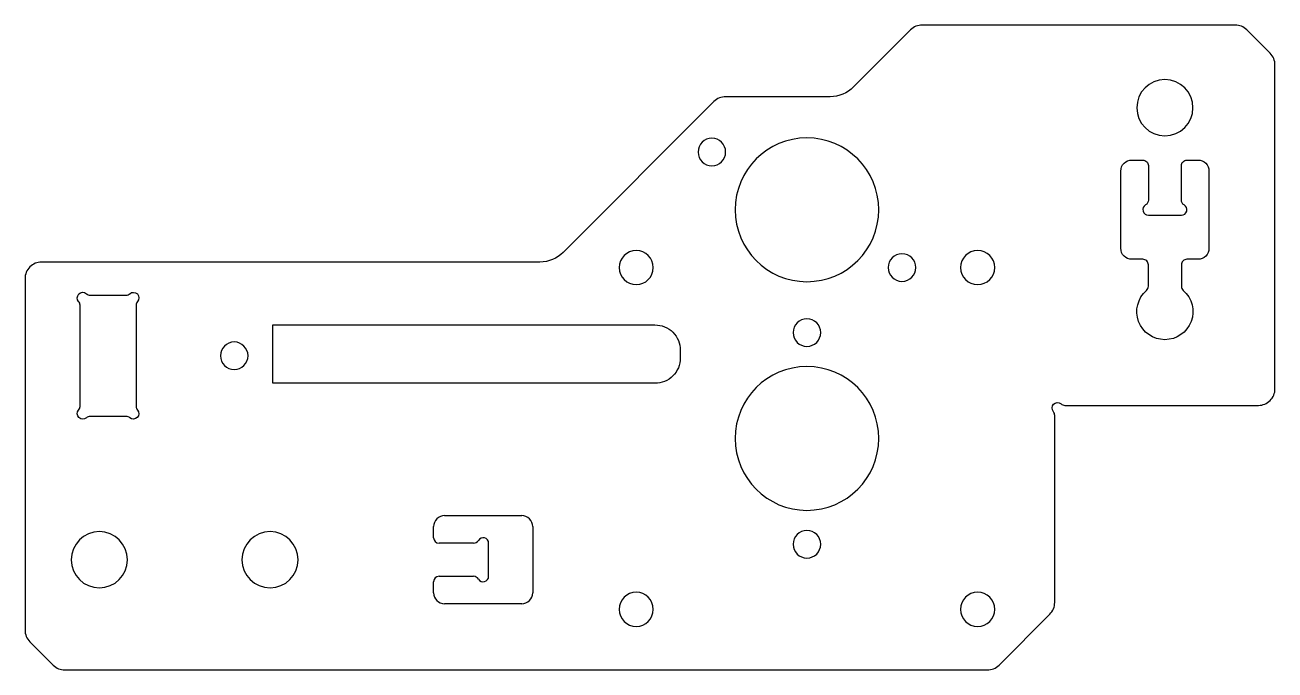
# Model space of a CAD drawing. Header units: millimetres. Extents: x 91 to 205, y -209 to -150.
import ezdxf

# ---------------------------------------------------------------- set-up
doc = ezdxf.new("R2010")
doc.units = ezdxf.units.MM
doc.layers.get('0').update_dxf_attribs({"linetype": 'CONTINUOUS'})

msp = doc.modelspace()

# ---------------------------------------------------------------- linework, layer by layer
for p, q in [((129.6, -195), (136.6, -195, 0)), ((128.6, -197), (128.6, -196, 0)), ((137.6, -196), (137.6, -202)), ((132.23, -197.5), (129.1, -197.5)), ((133.6, -200.5), (133.6, -197.5, 0)), ((129.1, -200.5), (132.23, -200.5)), ((128.6, -202), (128.6, -201)), ((136.6, -203), (129.6, -203, 0))]:
    msp.add_line(p, q)
for points in [[(185.58, -184.87, 0.182676), (185.91, -185), (203.5, -185, 0.414214), (205, -183.5), (205, -154.12, 0.198912), (204.56, -153.06), (202.44, -150.94, 0.198912), (201.38, -150.5), (172.97, -150.5, 0.198912), (171.91, -150.94), (166.73, -156.12, -0.198912), (164.61, -157), (155.12, -157, 0.198912), (154.06, -157.44), (140.38, -171.12, -0.198912), (138.26, -172), (93, -172, 0.414214), (91.5, -173.5), (91.5, -205.38, 0.198912), (91.94, -206.44), (94.06, -208.56, 0.198912), (95.12, -209), (178.88, -209, 0.198912), (179.94, -208.56), (184.56, -203.94, 0.198912), (185, -202.88), (185, -185.91, 0.182676), (184.88, -185.58, -0.939221)], [(193.33, -174.57, 0.217233), (193.5, -174.2), (193.5, -172.25, 0.414214), (193, -171.75), (192, -171.75, -0.414214), (191, -170.75), (191, -163.75, -0.414214), (192, -162.75), (193, -162.75, -0.414214), (193.5, -163.25), (193.5, -166.38, -0.267949), (193.25, -166.82, 0.767327), (193.5, -167.75), (196.5, -167.75, 0.767327), (196.75, -166.82, -0.267949), (196.5, -166.38), (196.5, -163.25, -0.414214), (197, -162.75), (198, -162.75, -0.414214), (199, -163.75), (199, -170.75, -0.414214), (198, -171.75), (197, -171.75, 0.414214), (196.5, -172.25), (196.5, -174.2, 0.217233), (196.67, -174.57, -2.676358)], [(101.02, -186.12, 0.182676), (100.69, -186), (97.41, -186, 0.182676), (97.08, -186.12, -0.939221), (96.37, -185.42, 0.182676), (96.5, -185.09), (96.5, -175.91, 0.182676), (96.37, -175.58, -0.939221), (97.08, -174.87, 0.182676), (97.41, -175), (100.69, -175, 0.182676), (101.02, -174.87, -0.939221), (101.72, -175.58, 0.182676), (101.6, -175.91), (101.6, -185.09, 0.182676), (101.72, -185.42, -0.939221)], [(114, -177.7), (148.7, -177.7, -0.414214), (151, -180), (151, -180.7, -0.414214), (148.7, -183), (114, -183)]]:
    msp.add_lwpolyline(points, format="xyb", close=True)
at = {"extrusion": (2.33487e-16, -1.29611e-32, -1)}
msp.add_circle((-195, -158), 2.55, dxfattribs=at)
at = {"extrusion": (0, 0, -1)}
for centre, radius in [((-153.87, -162.02), 1.25), ((-162.5, -167.26), 6.52), ((-147, -172.5), 1.55), ((-171.13, -172.5), 1.25), ((-178, -172.5), 1.55), ((-162.5, -178.4), 1.25), ((-162.5, -188), 6.52), ((-162.5, -197.6), 1.25), ((-98.25, -199), 2.55), ((-113.75, -199), 2.55), ((-147, -203.5), 1.55), ((-178, -203.5), 1.55)]:
    msp.add_circle(centre, radius, dxfattribs=at)
at = {"extrusion": (1.2446e-60, -3.45447e-77, -1)}
msp.add_circle((-110.5, -180.5), 1.25, dxfattribs=at)
for centre, radius, start, end in [((129.6, -196), 1, 90, 180.0001), ((136.6, -196), 1, 0, 90), ((129.1, -197), 0.5, 180, 270), ((132.23, -197), 0.5, 270, 330), ((129.1, -201), 0.5, 90, 180), ((132.23, -201), 0.5, 30, 90), ((133.1, -200.5), 0.5, -150, 0), ((129.6, -202), 1, 180, 270), ((136.6, -202), 1, -90, 0)]:
    msp.add_arc(centre, radius, start, end)
at = {"extrusion": (-2.38418e-06, -1.21972e-17, 1)}
msp.add_arc((133.1, -197.5, 0), 0.5, 0, 150, dxfattribs=at)

doc.saveas('drawing.dxf')
